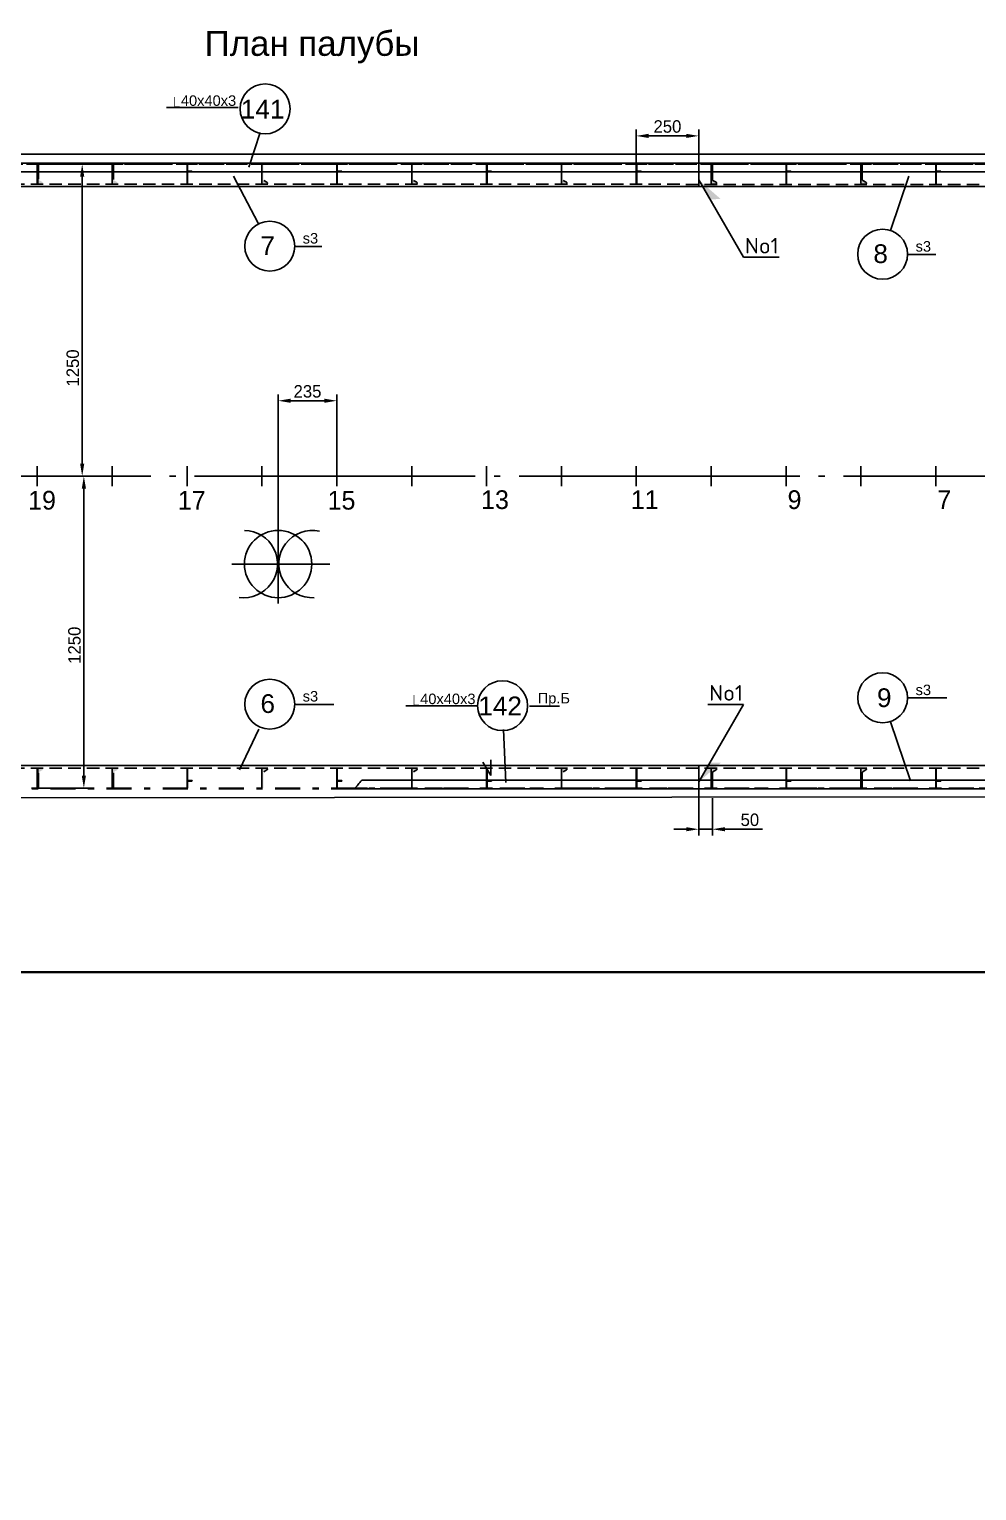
# Model space of a CAD drawing. Header units: millimetres. Extents: x -19561 to 47775, y 28910 to 69910.
# Drawn here: x 25939 to 29736, y 45805 to 51661 of the extents above; entities that cross this region are included whole.
import ezdxf
from ezdxf.enums import TextEntityAlignment as Align

# ---------------------------------------------------------------- set-up
doc = ezdxf.new("R2010")
doc.units = ezdxf.units.MM
doc.header["$MEASUREMENT"] = 0
for name, pattern in [('DASH1', [75, 50, -25]), ('DASH13', [50, 25, -25]), ('DASH2', [1300, 1125, -75, 25, -75]), ('DASH5', [225, 100, -50, 25, -50])]:
    doc.linetypes.add(name, pattern=pattern)
doc.styles.add('2_5', font='txt.shx', dxfattribs={"height": 2.5})
doc.styles.add('Arial', font='arial.ttf')
doc.styles.add('style5', font='arial.ttf', dxfattribs={"height": 3})
doc.dimstyles.new('EAG_DIM_J-8_F-1_N-61_A-16-00_S-0-0_T-0', dxfattribs={"dimtxt": 0.1, "dimasz": 75, "dimexe": 0.18, "dimexo": 0, "dimgap": 0.1, "dimtad": 1, "dimdec": 0, "dimdsep": 46, "dimtxsty": 'Standard', "dimblk1": 'NONE', "dimblk2": 'NONE', "dimsah": 1, "dimcen": 0.09, "dimse1": 1, "dimse2": 1, "dimclrt": 4, "dimadec": 0, "dimazin": 3, "dimtfac": 1, "dimtdec": 4, "dimtix": 1, "dimtofl": 0, "dimtmove": 0, "dimatfit": 1, "dimfxl": 1, "dimtolj": 1, "dimtzin": 0, "dimarcsym": 0})
doc.dimstyles.new('EAG_DIM_J-8_F-1_N-64_A-16-00_S-0-0_T-0', dxfattribs={"dimtxt": 0.1, "dimasz": 75, "dimexe": 0.18, "dimexo": 0, "dimgap": 0.1, "dimtad": 1, "dimdec": 0, "dimdsep": 46, "dimtxsty": 'Standard', "dimblk1": 'NONE', "dimblk2": 'NONE', "dimsah": 1, "dimcen": 0.09, "dimse1": 1, "dimse2": 1, "dimclrt": 4, "dimadec": 0, "dimazin": 3, "dimtfac": 1, "dimtdec": 4, "dimtix": 1, "dimtofl": 0, "dimtmove": 0, "dimatfit": 1, "dimfxl": 1, "dimtolj": 1, "dimtzin": 0, "dimarcsym": 0})
doc.dimstyles.new('seatech', dxfattribs={"dimscale": 20, "dimtxt": 2.5, "dimasz": 2.5, "dimexe": 1.25, "dimexo": 0, "dimtad": 1, "dimdec": 0, "dimtxsty": 'Standard', "dimcen": 2.5, "dimclrd": 7, "dimclre": 7, "dimclrt": 4, "dimadec": 0, "dimazin": 0, "dimtfac": 1, "dimtdec": 0, "dimtmove": 0, "dimatfit": 3, "dimfxl": 1.25, "dimarcsym": 0})

# ---------------------------------------------------------------- blocks, each defined once
blk = doc.blocks.new('*D2431')
at = {"color": 7, "linetype": 'Continuous', "lineweight": -2}
for p, q in [((25948.6, 51120.4), (26176.3, 51120.4)), ((26151.3, 51070.4), (26151.3, 49920.4)), ((25948.6, 49870.4), (26176.3, 49870.4))]:
    blk.add_line(p, q, dxfattribs=at)
at = {"color": 7}
for points in [[(26159.6, 51070.4), (26143, 51070.4), (26151.3, 51120.4)], [(26143, 49920.4), (26159.6, 49920.4), (26151.3, 49870.4)]]:
    blk.add_solid(points, dxfattribs=at)
at = {"layer": 'Defpoints', "color": 0}
for p in [(25948.6, 51120.4), (25948.6, 49870.4), (26151.3, 49870.4)]:
    blk.add_point(p, dxfattribs=at)
at = {"color": 4, "ltscale": 20, "insert": (26113.8, 50303.5), "char_height": 50, "attachment_point": 5, "rotation": 90}
blk.add_mtext('1250', dxfattribs=at)
blk = doc.blocks.new('*D2435')
at = {"color": 0, "linetype": 'Continuous', "lineweight": -2}
blk.add_line((26757.7, 51072.7), (26855.9, 50883.5), dxfattribs=at)
at = {"layer": 'Defpoints', "color": 0}
for p in [(26760.4, 51074.1), (26855.9, 50883.5), (26858.6, 50884.9)]:
    blk.add_point(p, dxfattribs=at)
blk = doc.blocks.new('_NONE')
blk = doc.blocks.new('*D2436')
at = {"color": 0, "linetype": 'Continuous', "lineweight": -2}
blk.add_line((29463.9, 51072.2), (29389.3, 50854.4), dxfattribs=at)
at = {"layer": 'Defpoints', "color": 0}
for p in [(29463.9, 51072.2), (29389.3, 50854.4), (29389.3, 50854.4)]:
    blk.add_point(p, dxfattribs=at)
blk = doc.blocks.new('*D2455')
at = {"color": 7, "linetype": 'Continuous', "lineweight": -2}
for p, q in [((25948.6, 49870.4), (26183, 49870.4)), ((26158, 48670.4), (26158, 49820.4)), ((25948.6, 48620.4), (26183, 48620.4))]:
    blk.add_line(p, q, dxfattribs=at)
at = {"color": 7}
for points in [[(26166.4, 49820.4), (26149.7, 49820.4), (26158, 49870.4)], [(26149.7, 48670.4), (26166.4, 48670.4), (26158, 48620.4)]]:
    blk.add_solid(points, dxfattribs=at)
at = {"layer": 'Defpoints', "color": 0}
for p in [(25948.6, 49870.4), (26158, 49870.4), (25948.6, 48620.4)]:
    blk.add_point(p, dxfattribs=at)
at = {"color": 4, "ltscale": 20, "insert": (26120.5, 49192.7), "char_height": 50, "attachment_point": 5, "rotation": 90}
blk.add_mtext('1250', dxfattribs=at)
blk = doc.blocks.new('*D2457')
at = {"color": 0, "linetype": 'Continuous', "lineweight": -2}
blk.add_line((26781.4, 48693.9), (26858.6, 48855.8), dxfattribs=at)
at = {"layer": 'Defpoints', "color": 0}
for p in [(26858.6, 48855.8), (26858.6, 48855.8), (26781.4, 48693.9)]:
    blk.add_point(p, dxfattribs=at)
blk = doc.blocks.new('*D2458')
at = {"color": 0, "linetype": 'Continuous', "lineweight": -2}
blk.add_line((29470.5, 48649.4), (29389.3, 48886.3), dxfattribs=at)
at = {"layer": 'Defpoints', "color": 0}
for p in [(29389.3, 48886.3), (29389.3, 48886.3), (29470.5, 48649.4)]:
    blk.add_point(p, dxfattribs=at)
blk = doc.blocks.new('*D2471')
at = {"color": 7, "lineweight": -2}
for p, q in [((28370.9, 51073.1), (28370.9, 51258.4)), ((28621.5, 51160.4), (28621.5, 51258.4)), ((28420.9, 51233.4), (28571.5, 51233.4))]:
    blk.add_line(p, q, dxfattribs=at)
at = {"color": 7}
for points in [[(28420.9, 51241.8), (28420.9, 51225.1), (28370.9, 51233.4)], [(28571.5, 51225.1), (28571.5, 51241.8), (28621.5, 51233.4)]]:
    blk.add_solid(points, dxfattribs=at)
at = {"layer": 'Defpoints', "color": 0}
for p in [(28621.5, 51233.4), (28621.5, 51160.4), (28370.9, 51073.1)]:
    blk.add_point(p, dxfattribs=at)
at = {"color": 4, "ltscale": 20, "insert": (28496.2, 51270.9), "char_height": 50, "attachment_point": 5}
blk.add_mtext('250', dxfattribs=at)
blk = doc.blocks.new('*D2478')
at = {"color": 7, "linetype": 'Continuous', "lineweight": -2}
for p, q in [((28621.5, 48580.4), (28621.5, 48430.5)), ((28676.5, 48580.4), (28676.5, 48430.5)), ((28571.5, 48455.5), (28521.5, 48455.5)), ((28621.5, 48455.5), (28676.5, 48455.5)), ((28726.5, 48455.5), (28876.5, 48455.5))]:
    blk.add_line(p, q, dxfattribs=at)
at = {"color": 7}
for points in [[(28571.5, 48447.2), (28571.5, 48463.8), (28621.5, 48455.5)], [(28726.5, 48463.8), (28726.5, 48447.2), (28676.5, 48455.5)]]:
    blk.add_solid(points, dxfattribs=at)
at = {"layer": 'Defpoints', "color": 0}
for p in [(28621.5, 48580.4), (28676.5, 48580.4), (28676.5, 48455.5)]:
    blk.add_point(p, dxfattribs=at)
at = {"color": 4, "ltscale": 20, "insert": (28826.5, 48493), "char_height": 50, "attachment_point": 5}
blk.add_mtext('50', dxfattribs=at)
blk = doc.blocks.new('*D2497')
at = {"color": 7, "linetype": 'Continuous', "lineweight": -2}
for p, q in [((26936.5, 49870.4), (26936.5, 50197.2)), ((27171.5, 49870.4), (27171.5, 50197.2)), ((27121.5, 50172.2), (26986.5, 50172.2))]:
    blk.add_line(p, q, dxfattribs=at)
at = {"color": 7}
for points in [[(26986.5, 50180.5), (26986.5, 50163.9), (26936.5, 50172.2)], [(27121.5, 50163.9), (27121.5, 50180.5), (27171.5, 50172.2)]]:
    blk.add_solid(points, dxfattribs=at)
at = {"layer": 'Defpoints', "color": 0}
for p in [(26936.5, 50172.2), (26936.5, 49870.4), (27171.5, 49870.4)]:
    blk.add_point(p, dxfattribs=at)
at = {"color": 4, "ltscale": 20, "insert": (27054, 50209.7), "char_height": 50, "attachment_point": 5}
blk.add_mtext('235', dxfattribs=at)

msp = doc.modelspace()

# ---------------------------------------------------------------- hatches: boundary and pattern name
at = {"linetype": 'Continuous'}
for points in [[(25970.86479, 51121.38154), (25975.86479, 51121.38154), (25975.86479, 51059.81525), (25976.106, 51058.44721), (25976.80058, 51057.24408), (25977.86479, 51056.35114), (25990.86479, 51048.84565), (25992.1414, 51047.67585), (25992.804, 51046.07612), (25992.72856, 51044.34626), (25991.929, 51042.81037), (25990.55522, 51041.75629), (25988.86479, 51041.38154), (25974.86479, 51041.38154), (25973.33403, 51041.68598), (25972.03642, 51042.55317), (25971.16924, 51043.85077), (25970.86479, 51045.38154)], [(26271.46683, 51120.35618), (26276.46683, 51120.35618), (26276.46683, 51058.7899), (26276.70804, 51057.42186), (26277.40262, 51056.21873), (26278.46683, 51055.32579), (26291.46683, 51047.82029), (26292.74345, 51046.65049), (26293.40604, 51045.05076), (26293.3306, 51043.3209), (26292.53104, 51041.78501), (26291.15726, 51040.73094), (26289.46683, 51040.35618), (26275.46683, 51040.35618), (26273.93607, 51040.66063), (26272.63846, 51041.52781), (26271.77128, 51042.82542), (26271.46683, 51044.35618)], [(26871.46683, 51120.35618), (26876.46683, 51120.35618), (26876.46683, 51058.7899), (26876.70804, 51057.42186), (26877.40287, 51056.21873), (26878.46683, 51055.32579), (26891.46683, 51047.82029), (26892.7432, 51046.65049), (26893.40629, 51045.05076), (26893.3306, 51043.3209), (26892.5308, 51041.78501), (26891.15726, 51040.73094), (26889.46683, 51040.35618), (26875.46683, 51040.35618), (26873.93607, 51040.66063), (26872.63822, 51041.52781), (26871.77152, 51042.82542), (26871.46683, 51044.35618)], [(27471.46683, 51120.35618), (27476.46683, 51120.35618), (27476.46683, 51058.7899), (27476.70804, 51057.42186), (27477.40287, 51056.21873), (27478.46683, 51055.32579), (27491.46683, 51047.82029), (27492.7432, 51046.65049), (27493.40629, 51045.05076), (27493.3306, 51043.3209), (27492.5308, 51041.78501), (27491.15726, 51040.73094), (27489.46683, 51040.35618), (27475.46683, 51040.35618), (27473.93607, 51040.66063), (27472.63822, 51041.52781), (27471.77152, 51042.82542), (27471.46683, 51044.35618)], [(28071.46683, 51120.35618), (28076.46683, 51120.35618), (28076.46683, 51058.7899), (28076.70804, 51057.42186), (28077.40287, 51056.21873), (28078.46683, 51055.32579), (28091.46683, 51047.82029), (28092.7432, 51046.65049), (28093.40629, 51045.05076), (28093.3306, 51043.3209), (28092.5308, 51041.78501), (28091.15726, 51040.73094), (28089.46683, 51040.35618), (28075.46683, 51040.35618), (28073.93607, 51040.66063), (28072.63822, 51041.52781), (28071.77152, 51042.82542), (28071.46683, 51044.35618)], [(28671.46683, 51120.35618), (28676.46683, 51120.35618), (28676.46683, 51058.7899), (28676.70804, 51057.42186), (28677.40287, 51056.21873), (28678.46683, 51055.32579), (28691.46683, 51047.82029), (28692.7432, 51046.65049), (28693.40629, 51045.05076), (28693.3306, 51043.3209), (28692.5308, 51041.78501), (28691.15726, 51040.73094), (28689.46683, 51040.35618), (28675.46683, 51040.35618), (28673.93607, 51040.66063), (28672.63822, 51041.52781), (28671.77152, 51042.82542), (28671.46683, 51044.35618)], [(29271.46683, 51120.35618), (29276.46683, 51120.35618), (29276.46683, 51058.7899), (29276.70804, 51057.42186), (29277.40287, 51056.21873), (29278.46683, 51055.32579), (29291.46683, 51047.82029), (29292.7432, 51046.65049), (29293.40629, 51045.05076), (29293.3306, 51043.3209), (29292.5308, 51041.78501), (29291.15726, 51040.73094), (29289.46683, 51040.35618), (29275.46683, 51040.35618), (29273.93607, 51040.66063), (29272.63822, 51041.52781), (29271.77152, 51042.82542), (29271.46683, 51044.35618)], [(25970.86479, 48619.33083), (25975.86479, 48619.33083), (25975.86479, 48680.89711), (25976.106, 48682.26515), (25976.80058, 48683.46828), (25977.86479, 48684.36122), (25990.86479, 48691.86672), (25992.1414, 48693.03652), (25992.804, 48694.63625), (25992.72856, 48696.36611), (25991.929, 48697.90199), (25990.55522, 48698.95607), (25988.86479, 48699.33083), (25974.86479, 48699.33083), (25973.33403, 48699.02638), (25972.03642, 48698.1592), (25971.16924, 48696.86159), (25970.86479, 48695.33083)], [(26271.46683, 48620.35618), (26276.46683, 48620.35618), (26276.46683, 48681.92247), (26276.70804, 48683.29051), (26277.40262, 48684.49363), (26278.46683, 48685.38658), (26291.46683, 48692.89207), (26292.74345, 48694.06187), (26293.40604, 48695.6616), (26293.3306, 48697.39146), (26292.53104, 48698.92735), (26291.15726, 48699.98143), (26289.46683, 48700.35618), (26275.46683, 48700.35618), (26273.93607, 48700.05174), (26272.63846, 48699.18455), (26271.77128, 48697.88694), (26271.46683, 48696.35618)], [(26871.46683, 48620.35618), (26876.46683, 48620.35618), (26876.46683, 48681.92247), (26876.70804, 48683.29051), (26877.40287, 48684.49363), (26878.46683, 48685.38658), (26891.46683, 48692.89207), (26892.7432, 48694.06187), (26893.40629, 48695.6616), (26893.3306, 48697.39146), (26892.5308, 48698.92735), (26891.15726, 48699.98143), (26889.46683, 48700.35618), (26875.46683, 48700.35618), (26873.93607, 48700.05174), (26872.63822, 48699.18455), (26871.77152, 48697.88694), (26871.46683, 48696.35618)], [(27471.46683, 48620.35618), (27476.46683, 48620.35618), (27476.46683, 48681.92247), (27476.70804, 48683.29051), (27477.40287, 48684.49363), (27478.46683, 48685.38658), (27491.46683, 48692.89207), (27492.7432, 48694.06187), (27493.40629, 48695.6616), (27493.3306, 48697.39146), (27492.5308, 48698.92735), (27491.15726, 48699.98143), (27489.46683, 48700.35618), (27475.46683, 48700.35618), (27473.93607, 48700.05174), (27472.63822, 48699.18455), (27471.77152, 48697.88694), (27471.46683, 48696.35618)], [(28071.46683, 48620.35618), (28076.46683, 48620.35618), (28076.46683, 48681.92247), (28076.70804, 48683.29051), (28077.40287, 48684.49363), (28078.46683, 48685.38658), (28091.46683, 48692.89207), (28092.7432, 48694.06187), (28093.40629, 48695.6616), (28093.3306, 48697.39146), (28092.5308, 48698.92735), (28091.15726, 48699.98143), (28089.46683, 48700.35618), (28075.46683, 48700.35618), (28073.93607, 48700.05174), (28072.63822, 48699.18455), (28071.77152, 48697.88694), (28071.46683, 48696.35618)], [(28671.46683, 48620.35618), (28676.46683, 48620.35618), (28676.46683, 48681.92247), (28676.70804, 48683.29051), (28677.40287, 48684.49363), (28678.46683, 48685.38658), (28691.46683, 48692.89207), (28692.7432, 48694.06187), (28693.40629, 48695.6616), (28693.3306, 48697.39146), (28692.5308, 48698.92735), (28691.15726, 48699.98143), (28689.46683, 48700.35618), (28675.46683, 48700.35618), (28673.93607, 48700.05174), (28672.63822, 48699.18455), (28671.77152, 48697.88694), (28671.46683, 48696.35618)], [(29271.46683, 48620.35618), (29276.46683, 48620.35618), (29276.46683, 48681.92247), (29276.70804, 48683.29051), (29277.40287, 48684.49363), (29278.46683, 48685.38658), (29291.46683, 48692.89207), (29292.7432, 48694.06187), (29293.40629, 48695.6616), (29293.3306, 48697.39146), (29292.5308, 48698.92735), (29291.15726, 48699.98143), (29289.46683, 48700.35618), (29275.46683, 48700.35618), (29273.93607, 48700.05174), (29272.63822, 48699.18455), (29271.77152, 48697.88694), (29271.46683, 48696.35618)]]:
    msp.add_hatch(color=0, dxfattribs=at).paths.add_polyline_path(points)

# ---------------------------------------------------------------- linework, layer by layer
for p, q in [((26489.32712, 51347.4638), (26776.76771, 51347.4638)), ((27002.08201, 50790.69431), (27111.15173, 50790.69431)), ((29457.6795, 50758.31932), (29571.26976, 50758.31932)), ((27002.08201, 48955.7139), (27159.84164, 48955.7139)), ((29457.79259, 48981.31455), (29615.55222, 48981.31455)), ((27448.18122, 48950.5036), (27735.62182, 48950.5036)), ((27943.50171, 48948.11132), (28063.7805, 48948.11132))]:
    msp.add_line(p, q)
at = {"color": 2}
for p, q in [((26864.29329, 51247.2621), (26819.06846, 51108.44624)), ((31014.59494, 51123.85232), (25231.46683, 51123.85232)), ((30994.97237, 51088.85232), (25231.46683, 51088.85232)), ((26936.46683, 49870.35618), (26936.46683, 49360.51363)), ((26936.46683, 49517.99347), (26751.08889, 49517.99347)), ((26751.08889, 49517.99347), (27143.94842, 49517.99347)), ((27839.8255, 48854.46395), (27848.59098, 48642.46368)), ((31014.59494, 48616.86004), (27241.86421, 48616.86004)), ((30994.97237, 48651.86004), (27271.20328, 48651.86004))]:
    msp.add_line(p, q, dxfattribs=at)
at = {"color": 0}
for p, q in [((24492.46683, 51160.35618), (31031.46683, 51160.35618)), ((25124.21526, 48580.7348), (32316.5575, 48587.49624))]:
    msp.add_line(p, q, dxfattribs=at)
at = {"color": 0, "linetype": 'DASH5'}
for p, q in [((24820.55952, 51123.35618), (31886.46683, 51123.35618)), ((25040.55952, 51123.35618), (32106.46683, 51123.35618)), ((24820.55567, 51120.35618), (31886.46683, 51120.35618)), ((25124.19299, 48620.35618), (31886.46683, 48620.35618)), ((25124.19468, 48617.35618), (31886.46683, 48617.35618))]:
    msp.add_line(p, q, dxfattribs=at)
at = {"color": 0, "linetype": 'Continuous'}
for p, q in [((28621.46683, 51030.35618), (28621.46683, 51160.35618)), ((30530.46683, 51030.35618), (25379.75162, 51030.35618)), ((28944.0616, 50746.86853), (28800.97508, 50746.86853)), ((25971.46683, 49830.35618), (25971.46683, 49910.35618)), ((26271.46683, 49830.35618), (26271.46683, 49910.35618)), ((26571.46683, 49830.35618), (26571.46683, 49910.35618)), ((26871.46683, 49830.35618), (26871.46683, 49910.35618)), ((27171.46683, 49830.35618), (27171.46683, 49910.35618)), ((27471.46683, 49830.35618), (27471.46683, 49910.35618)), ((27771.46683, 49830.35618), (27771.46683, 49910.35618)), ((28071.46683, 49830.35618), (28071.46683, 49910.35618)), ((28371.46683, 49830.35618), (28371.46683, 49910.35618)), ((28671.46683, 49830.35618), (28671.46683, 49910.35618)), ((28971.46683, 49830.35618), (28971.46683, 49910.35618)), ((29271.46683, 49830.35618), (29271.46683, 49910.35618)), ((29571.46683, 49830.35618), (29571.46683, 49910.35618)), ((28800.97508, 48955.02813), (28657.88855, 48955.02813)), ((27788.24743, 48670.35618), (27756.71467, 48724.82067)), ((27756.71467, 48724.82067), (27788.24743, 48670.35618)), ((27788.24743, 48670.35618), (27788.24743, 48732.93768)), ((30530.46683, 48710.35618), (25379.75162, 48710.35618)), ((28621.46683, 48710.35618), (28621.46683, 48580.35618))]:
    msp.add_line(p, q, dxfattribs=at)
at = {"color": 2, "linetype": 'DASH13', "ltscale": 2}
for p, q in [((25228.36515, 51120.35618), (31012.46044, 51120.35618)), ((30713.64167, 51120.35618), (25231.46683, 51120.35618)), ((27244.88089, 48620.35618), (31012.46044, 48620.35618))]:
    msp.add_line(p, q, dxfattribs=at)
at = {"color": 0, "linetype": 'DASH1'}
for p, q in [((25971.46683, 51090.35618), (25971.46683, 51040.35618)), ((25973.46683, 51090.35618), (25973.46683, 51040.35618)), ((26571.46683, 51090.35618), (26571.46683, 51040.35618)), ((26573.46683, 51090.35618), (26573.46683, 51040.35618)), ((27171.46683, 51090.35618), (27171.46683, 51040.35618)), ((27173.46683, 51090.35618), (27173.46683, 51040.35618)), ((27771.46683, 51090.35618), (27771.46683, 51040.35618)), ((27773.46683, 51090.35618), (27773.46683, 51040.35618)), ((28371.46683, 51090.35618), (28371.46683, 51040.35618)), ((28373.46683, 51090.35618), (28373.46683, 51040.35618)), ((28971.46683, 51057.51533), (28971.46683, 51107.51533)), ((28971.46683, 51090.35618), (28971.46683, 51040.35618)), ((28973.46683, 51057.51533), (28973.46683, 51107.51533)), ((28973.46683, 51090.35618), (28973.46683, 51040.35618)), ((29571.46683, 51090.35618), (29571.46683, 51040.35618)), ((29573.46683, 51090.35618), (29573.46683, 51040.35618)), ((31095.24454, 51038.56035), (25334.46683, 51040.35618)), ((31095.24274, 48700.35618), (25334.46683, 48700.35618)), ((25971.46683, 48650.35618), (25971.46683, 48700.35618)), ((25973.46683, 48650.35618), (25973.46683, 48700.35618)), ((26571.46683, 48650.35618), (26571.46683, 48700.35618)), ((26573.46683, 48650.35618), (26573.46683, 48700.35618)), ((27171.46683, 48650.35618), (27171.46683, 48700.35618)), ((27173.46683, 48650.35618), (27173.46683, 48700.35618)), ((27771.46683, 48650.35618), (27771.46683, 48700.35618)), ((27773.46683, 48650.35618), (27773.46683, 48700.35618)), ((28371.46683, 48650.35618), (28371.46683, 48700.35618)), ((28373.46683, 48650.35618), (28373.46683, 48700.35618)), ((28971.46683, 48650.35618), (28971.46683, 48700.35618)), ((28971.46683, 48683.19703), (28971.46683, 48633.19703)), ((28973.46683, 48650.35618), (28973.46683, 48700.35618)), ((28973.46683, 48683.19703), (28973.46683, 48633.19703)), ((29571.46683, 48650.35618), (29571.46683, 48700.35618)), ((29573.46683, 48650.35618), (29573.46683, 48700.35618))]:
    msp.add_line(p, q, dxfattribs=at)
at = {"color": 0, "linetype": 'Continuous', "ltscale": 5}
for p, q in [((28800.97508, 50746.86853), (28621.46683, 51056.92733)), ((28800.97508, 48955.02813), (28621.46683, 48644.96932))]:
    msp.add_line(p, q, dxfattribs=at)
at = {"color": 0, "linetype": 'DASH2'}
msp.add_line((21401.46683, 49870.35618), (32461.46683, 49870.35618), dxfattribs=at)
at = {"const_width": 3}
for points in [[(26521.9527, 51389.79552), (26521.9527, 51350.51115), (26541.6073, 51350.51115)], [(27480.8068, 48992.83532), (27480.8068, 48953.55095), (27500.46141, 48953.55095)]]:
    msp.add_lwpolyline(points, dxfattribs=at)
at = {"color": 0, "linetype": 'Continuous'}
for points in [[(26571.46683, 51120.35618), (26572.46683, 51120.35618), (26573.17386, 51120.06333), (26573.46683, 51119.35618), (26573.46683, 51094.35618), (26573.7349, 51093.35618), (26574.46683, 51092.62413), (26575.46683, 51092.35618), (26590.46683, 51092.35618), (26591.17386, 51092.06333), (26591.46683, 51091.35618), (26591.46683, 51090.35618), (26571.46683, 51090.35618), (26571.46683, 51120.35618)], [(27171.46683, 51120.35618), (27172.46683, 51120.35618), (27173.17386, 51120.06333), (27173.46683, 51119.35618), (27173.46683, 51094.35618), (27173.7349, 51093.35618), (27174.46683, 51092.62413), (27175.46683, 51092.35618), (27190.46683, 51092.35618), (27191.17386, 51092.06333), (27191.46683, 51091.35618), (27191.46683, 51090.35618), (27171.46683, 51090.35618), (27171.46683, 51120.35618)], [(27771.46683, 51120.35618), (27772.46683, 51120.35618), (27773.17386, 51120.06333), (27773.46683, 51119.35618), (27773.46683, 51094.35618), (27773.7349, 51093.35618), (27774.46683, 51092.62413), (27775.46683, 51092.35618), (27790.46683, 51092.35618), (27791.17386, 51092.06333), (27791.46683, 51091.35618), (27791.46683, 51090.35618), (27771.46683, 51090.35618), (27771.46683, 51120.35618)], [(28371.46683, 51120.35618), (28372.46683, 51120.35618), (28373.17386, 51120.06333), (28373.46683, 51119.35618), (28373.46683, 51094.35618), (28373.7349, 51093.35618), (28374.46683, 51092.62413), (28375.46683, 51092.35618), (28390.46683, 51092.35618), (28391.17386, 51092.06333), (28391.46683, 51091.35618), (28391.46683, 51090.35618), (28371.46683, 51090.35618), (28371.46683, 51120.35618)], [(28971.46683, 51120.35618), (28972.46683, 51120.35618), (28973.17386, 51120.06333), (28973.46683, 51119.35618), (28973.46683, 51094.35618), (28973.7349, 51093.35618), (28974.46683, 51092.62413), (28975.46683, 51092.35618), (28990.46683, 51092.35618), (28991.17386, 51092.06333), (28991.46683, 51091.35618), (28991.46683, 51090.35618), (28971.46683, 51090.35618), (28971.46683, 51120.35618)], [(29571.46683, 51120.35618), (29572.46683, 51120.35618), (29573.17386, 51120.06333), (29573.46683, 51119.35618), (29573.46683, 51094.35618), (29573.7349, 51093.35618), (29574.46683, 51092.62413), (29575.46683, 51092.35618), (29590.46683, 51092.35618), (29591.17386, 51092.06333), (29591.46683, 51091.35618), (29591.46683, 51090.35618), (29571.46683, 51090.35618), (29571.46683, 51120.35618)], [(26571.46683, 48620.35618), (26572.46683, 48620.35618), (26573.17386, 48620.64903), (26573.46683, 48621.35618), (26573.46683, 48646.35618), (26573.7349, 48647.35618), (26574.46683, 48648.08824), (26575.46683, 48648.35618), (26590.46683, 48648.35618), (26591.17386, 48648.64903), (26591.46683, 48649.35618), (26591.46683, 48650.35618), (26571.46683, 48650.35618), (26571.46683, 48620.35618)], [(27171.46683, 48620.35618), (27172.46683, 48620.35618), (27173.17386, 48620.64903), (27173.46683, 48621.35618), (27173.46683, 48646.35618), (27173.7349, 48647.35618), (27174.46683, 48648.08824), (27175.46683, 48648.35618), (27190.46683, 48648.35618), (27191.17386, 48648.64903), (27191.46683, 48649.35618), (27191.46683, 48650.35618), (27171.46683, 48650.35618), (27171.46683, 48620.35618)], [(27771.46683, 48620.35618), (27772.46683, 48620.35618), (27773.17386, 48620.64903), (27773.46683, 48621.35618), (27773.46683, 48646.35618), (27773.7349, 48647.35618), (27774.46683, 48648.08824), (27775.46683, 48648.35618), (27790.46683, 48648.35618), (27791.17386, 48648.64903), (27791.46683, 48649.35618), (27791.46683, 48650.35618), (27771.46683, 48650.35618), (27771.46683, 48620.35618)], [(28371.46683, 48620.35618), (28372.46683, 48620.35618), (28373.17386, 48620.64903), (28373.46683, 48621.35618), (28373.46683, 48646.35618), (28373.7349, 48647.35618), (28374.46683, 48648.08824), (28375.46683, 48648.35618), (28390.46683, 48648.35618), (28391.17386, 48648.64903), (28391.46683, 48649.35618), (28391.46683, 48650.35618), (28371.46683, 48650.35618), (28371.46683, 48620.35618)], [(28971.46683, 48620.35618), (28972.46683, 48620.35618), (28973.17386, 48620.64903), (28973.46683, 48621.35618), (28973.46683, 48646.35618), (28973.7349, 48647.35618), (28974.46683, 48648.08824), (28975.46683, 48648.35618), (28990.46683, 48648.35618), (28991.17386, 48648.64903), (28991.46683, 48649.35618), (28991.46683, 48650.35618), (28971.46683, 48650.35618), (28971.46683, 48620.35618)], [(29571.46683, 48620.35618), (29572.46683, 48620.35618), (29573.17386, 48620.64903), (29573.46683, 48621.35618), (29573.46683, 48646.35618), (29573.7349, 48647.35618), (29574.46683, 48648.08824), (29575.46683, 48648.35618), (29590.46683, 48648.35618), (29591.17386, 48648.64903), (29591.46683, 48649.35618), (29591.46683, 48650.35618), (29571.46683, 48650.35618), (29571.46683, 48620.35618)]]:
    msp.add_lwpolyline(points, dxfattribs=at)
at = {"color": 2, "ltscale": 20, "const_width": 10}
msp.add_lwpolyline([(20993.01308, 47882.68114), (33581.63137, 47882.68114), (33581.63137, 28914.85541), (20993.01308, 28914.85541)], close=True, dxfattribs=at)
at = {"color": 1}
for centre in [(26884.12157, 51341.56736), (26902.83317, 50791.65894), (29358.43066, 50759.28394), (29358.54375, 48982.27918), (26902.83317, 48956.67852), (27835.62182, 48950.5036)]:
    msp.add_circle(centre, 100, dxfattribs=at)
at = {"color": 2}
msp.add_circle((26936.46683, 49517.99347), 134.93276, dxfattribs=at)
for centre, start, end in [((26798.87453, 49517.99347), 262.330909179, 88.937919427), ((27074.10271, 49517.99347), 77.941687364, 272.998816697)]:
    msp.add_arc(centre, 134.93276, start, end, dxfattribs=at)
msp.add_open_spline([(27271.20328, 48651.86004), (27261.52778, 48639.94105), (27251.74665, 48628.27572), (27241.86421, 48616.86004)], degree=3, dxfattribs=at)
at = {"color": 0, "linetype": 'ByBlock'}
for points in [[(28709.71078, 50980.39357), (28666.85628, 50979.3339), (28621.46683, 51056.92733)], [(28709.71078, 48721.50308), (28666.85628, 48722.56275), (28621.46683, 48644.96932)]]:
    msp.add_solid(points, dxfattribs=at)
at = {"color": 0, "linetype": 'Continuous'}
for points, invisible_edges in [([(25970.86479, 51045.38154), (25975.86479, 51059.81525), (25970.86479, 51121.38154), (25970.86479, 51045.38154)], 11), ([(25975.86479, 51059.81525), (25975.86479, 51121.38154), (25970.86479, 51121.38154), (25975.86479, 51059.81525)], 12), ([(26271.46683, 51044.35618), (26276.46683, 51058.7899), (26271.46683, 51120.35618), (26271.46683, 51044.35618)], 11), ([(26276.46683, 51058.7899), (26276.46683, 51120.35618), (26271.46683, 51120.35618), (26276.46683, 51058.7899)], 12), ([(26871.46683, 51044.35618), (26876.46683, 51058.7899), (26871.46683, 51120.35618), (26871.46683, 51044.35618)], 11), ([(27471.46683, 51044.35618), (27476.46683, 51058.7899), (27471.46683, 51120.35618), (27471.46683, 51044.35618)], 11), ([(28071.46683, 51044.35618), (28076.46683, 51058.7899), (28071.46683, 51120.35618), (28071.46683, 51044.35618)], 11), ([(28671.46683, 51044.35618), (28676.46683, 51058.7899), (28671.46683, 51120.35618), (28671.46683, 51044.35618)], 11), ([(28676.46683, 51058.7899), (28676.46683, 51120.35618), (28671.46683, 51120.35618), (28676.46683, 51058.7899)], 12), ([(29271.46683, 51120.35618), (29276.46683, 51058.7899), (29276.46683, 51120.35618), (29271.46683, 51120.35618)], 9), ([(29271.46683, 51044.35618), (29276.46683, 51058.7899), (29271.46683, 51120.35618), (29271.46683, 51044.35618)], 11), ([(26871.46683, 51044.35618), (26891.46683, 51047.82029), (26878.46683, 51055.32579), (26871.46683, 51044.35618)], 13), ([(26871.46683, 51044.35618), (26892.7432, 51046.65049), (26891.46683, 51047.82029), (26871.46683, 51044.35618)], 13), ([(26871.46683, 51044.35618), (26893.40629, 51045.05076), (26892.7432, 51046.65049), (26871.46683, 51044.35618)], 13), ([(26871.46683, 51044.35618), (26893.3306, 51043.3209), (26893.40629, 51045.05076), (26871.46683, 51044.35618)], 13), ([(26871.77152, 51042.82542), (26893.3306, 51043.3209), (26871.46683, 51044.35618), (26871.77152, 51042.82542)], 11), ([(26871.77152, 51042.82542), (26892.5308, 51041.78501), (26893.3306, 51043.3209), (26871.77152, 51042.82542)], 13), ([(26872.63822, 51041.52781), (26892.5308, 51041.78501), (26871.77152, 51042.82542), (26872.63822, 51041.52781)], 11), ([(26872.63822, 51041.52781), (26891.15726, 51040.73094), (26892.5308, 51041.78501), (26872.63822, 51041.52781)], 13), ([(26873.93607, 51040.66063), (26891.15726, 51040.73094), (26872.63822, 51041.52781), (26873.93607, 51040.66063)], 11), ([(26873.93607, 51040.66063), (26889.46683, 51040.35618), (26891.15726, 51040.73094), (26873.93607, 51040.66063)], 13), ([(26873.93607, 51040.66063), (26875.46683, 51040.35618), (26889.46683, 51040.35618), (26873.93607, 51040.66063)], 12), ([(27471.46683, 51044.35618), (27491.46683, 51047.82029), (27478.46683, 51055.32579), (27471.46683, 51044.35618)], 13), ([(27471.46683, 51044.35618), (27492.7432, 51046.65049), (27491.46683, 51047.82029), (27471.46683, 51044.35618)], 13), ([(27471.46683, 51044.35618), (27493.40629, 51045.05076), (27492.7432, 51046.65049), (27471.46683, 51044.35618)], 13), ([(27471.46683, 51044.35618), (27493.3306, 51043.3209), (27493.40629, 51045.05076), (27471.46683, 51044.35618)], 13), ([(27471.77152, 51042.82542), (27493.3306, 51043.3209), (27471.46683, 51044.35618), (27471.77152, 51042.82542)], 11), ([(27471.77152, 51042.82542), (27492.5308, 51041.78501), (27493.3306, 51043.3209), (27471.77152, 51042.82542)], 13), ([(27472.63822, 51041.52781), (27492.5308, 51041.78501), (27471.77152, 51042.82542), (27472.63822, 51041.52781)], 11), ([(27472.63822, 51041.52781), (27491.15726, 51040.73094), (27492.5308, 51041.78501), (27472.63822, 51041.52781)], 13), ([(27473.93607, 51040.66063), (27491.15726, 51040.73094), (27472.63822, 51041.52781), (27473.93607, 51040.66063)], 11), ([(27473.93607, 51040.66063), (27489.46683, 51040.35618), (27491.15726, 51040.73094), (27473.93607, 51040.66063)], 13), ([(27473.93607, 51040.66063), (27475.46683, 51040.35618), (27489.46683, 51040.35618), (27473.93607, 51040.66063)], 12), ([(28071.46683, 51044.35618), (28091.46683, 51047.82029), (28078.46683, 51055.32579), (28071.46683, 51044.35618)], 13), ([(28071.46683, 51044.35618), (28092.7432, 51046.65049), (28091.46683, 51047.82029), (28071.46683, 51044.35618)], 13), ([(28071.46683, 51044.35618), (28093.40629, 51045.05076), (28092.7432, 51046.65049), (28071.46683, 51044.35618)], 13), ([(28093.40629, 51045.05076), (28071.46683, 51044.35618), (28093.3306, 51043.3209), (28093.40629, 51045.05076)], 11), ([(28093.3306, 51043.3209), (28071.46683, 51044.35618), (28071.77152, 51042.82542), (28093.3306, 51043.3209)], 13), ([(28093.3306, 51043.3209), (28071.77152, 51042.82542), (28092.5308, 51041.78501), (28093.3306, 51043.3209)], 11), ([(28092.5308, 51041.78501), (28071.77152, 51042.82542), (28072.63822, 51041.52781), (28092.5308, 51041.78501)], 13), ([(28092.5308, 51041.78501), (28072.63822, 51041.52781), (28091.15726, 51040.73094), (28092.5308, 51041.78501)], 11), ([(28091.15726, 51040.73094), (28072.63822, 51041.52781), (28073.93607, 51040.66063), (28091.15726, 51040.73094)], 13), ([(28091.15726, 51040.73094), (28073.93607, 51040.66063), (28089.46683, 51040.35618), (28091.15726, 51040.73094)], 11), ([(28089.46683, 51040.35618), (28073.93607, 51040.66063), (28075.46683, 51040.35618), (28089.46683, 51040.35618)], 9), ([(28671.46683, 51044.35618), (28676.70804, 51057.42186), (28676.46683, 51058.7899), (28671.46683, 51044.35618)], 13), ([(28671.46683, 51044.35618), (28677.40287, 51056.21873), (28676.70804, 51057.42186), (28671.46683, 51044.35618)], 13), ([(28671.46683, 51044.35618), (28678.46683, 51055.32579), (28677.40287, 51056.21873), (28671.46683, 51044.35618)], 13), ([(28671.46683, 51044.35618), (28691.46683, 51047.82029), (28678.46683, 51055.32579), (28671.46683, 51044.35618)], 13), ([(28671.46683, 51044.35618), (28692.7432, 51046.65049), (28691.46683, 51047.82029), (28671.46683, 51044.35618)], 13), ([(28671.46683, 51044.35618), (28693.40629, 51045.05076), (28692.7432, 51046.65049), (28671.46683, 51044.35618)], 13), ([(28693.40629, 51045.05076), (28671.46683, 51044.35618), (28693.3306, 51043.3209), (28693.40629, 51045.05076)], 11), ([(28693.3306, 51043.3209), (28671.46683, 51044.35618), (28671.77152, 51042.82542), (28693.3306, 51043.3209)], 13), ([(28693.3306, 51043.3209), (28671.77152, 51042.82542), (28692.5308, 51041.78501), (28693.3306, 51043.3209)], 11), ([(28692.5308, 51041.78501), (28671.77152, 51042.82542), (28672.63822, 51041.52781), (28692.5308, 51041.78501)], 13), ([(28692.5308, 51041.78501), (28672.63822, 51041.52781), (28691.15726, 51040.73094), (28692.5308, 51041.78501)], 11), ([(28691.15726, 51040.73094), (28672.63822, 51041.52781), (28673.93607, 51040.66063), (28691.15726, 51040.73094)], 13), ([(28691.15726, 51040.73094), (28673.93607, 51040.66063), (28689.46683, 51040.35618), (28691.15726, 51040.73094)], 11), ([(28689.46683, 51040.35618), (28673.93607, 51040.66063), (28675.46683, 51040.35618), (28689.46683, 51040.35618)], 9), ([(29271.46683, 51044.35618), (29276.70804, 51057.42186), (29276.46683, 51058.7899), (29271.46683, 51044.35618)], 13), ([(29271.46683, 51044.35618), (29277.40287, 51056.21873), (29276.70804, 51057.42186), (29271.46683, 51044.35618)], 13), ([(29271.46683, 51044.35618), (29278.46683, 51055.32579), (29277.40287, 51056.21873), (29271.46683, 51044.35618)], 13), ([(29271.46683, 51044.35618), (29291.46683, 51047.82029), (29278.46683, 51055.32579), (29271.46683, 51044.35618)], 13), ([(29271.46683, 51044.35618), (29292.7432, 51046.65049), (29291.46683, 51047.82029), (29271.46683, 51044.35618)], 13), ([(29271.46683, 51044.35618), (29293.40629, 51045.05076), (29292.7432, 51046.65049), (29271.46683, 51044.35618)], 13), ([(29271.46683, 51044.35618), (29293.3306, 51043.3209), (29293.40629, 51045.05076), (29271.46683, 51044.35618)], 13), ([(29271.77152, 51042.82542), (29293.3306, 51043.3209), (29271.46683, 51044.35618), (29271.77152, 51042.82542)], 11), ([(29271.77152, 51042.82542), (29292.5308, 51041.78501), (29293.3306, 51043.3209), (29271.77152, 51042.82542)], 13), ([(29272.63822, 51041.52781), (29292.5308, 51041.78501), (29271.77152, 51042.82542), (29272.63822, 51041.52781)], 11), ([(29272.63822, 51041.52781), (29291.15726, 51040.73094), (29292.5308, 51041.78501), (29272.63822, 51041.52781)], 13), ([(29273.93607, 51040.66063), (29291.15726, 51040.73094), (29272.63822, 51041.52781), (29273.93607, 51040.66063)], 11), ([(29273.93607, 51040.66063), (29289.46683, 51040.35618), (29291.15726, 51040.73094), (29273.93607, 51040.66063)], 13), ([(29273.93607, 51040.66063), (29275.46683, 51040.35618), (29289.46683, 51040.35618), (29273.93607, 51040.66063)], 12), ([(25970.86479, 48695.33083), (25975.86479, 48680.89711), (25970.86479, 48619.33083), (25970.86479, 48695.33083)], 11), ([(25975.86479, 48680.89711), (25975.86479, 48619.33083), (25970.86479, 48619.33083), (25975.86479, 48680.89711)], 12), ([(26271.46683, 48696.35618), (26276.46683, 48681.92247), (26271.46683, 48620.35618), (26271.46683, 48696.35618)], 11), ([(26276.46683, 48681.92247), (26276.46683, 48620.35618), (26271.46683, 48620.35618), (26276.46683, 48681.92247)], 12), ([(26871.77152, 48697.88694), (26893.3306, 48697.39146), (26871.46683, 48696.35618), (26871.77152, 48697.88694)], 11), ([(26871.46683, 48696.35618), (26893.3306, 48697.39146), (26893.40629, 48695.6616), (26871.46683, 48696.35618)], 13), ([(26871.46683, 48696.35618), (26893.40629, 48695.6616), (26892.7432, 48694.06187), (26871.46683, 48696.35618)], 13), ([(26871.46683, 48696.35618), (26892.7432, 48694.06187), (26891.46683, 48692.89207), (26871.46683, 48696.35618)], 13), ([(26871.46683, 48696.35618), (26891.46683, 48692.89207), (26878.46683, 48685.38658), (26871.46683, 48696.35618)], 13), ([(26871.46683, 48696.35618), (26876.46683, 48681.92247), (26871.46683, 48620.35618), (26871.46683, 48696.35618)], 11), ([(26872.63822, 48699.18455), (26892.5308, 48698.92735), (26871.77152, 48697.88694), (26872.63822, 48699.18455)], 11), ([(26871.77152, 48697.88694), (26892.5308, 48698.92735), (26893.3306, 48697.39146), (26871.77152, 48697.88694)], 13), ([(26873.93607, 48700.05174), (26891.15726, 48699.98143), (26872.63822, 48699.18455), (26873.93607, 48700.05174)], 11), ([(26872.63822, 48699.18455), (26891.15726, 48699.98143), (26892.5308, 48698.92735), (26872.63822, 48699.18455)], 13), ([(26873.93607, 48700.05174), (26889.46683, 48700.35618), (26891.15726, 48699.98143), (26873.93607, 48700.05174)], 13), ([(26873.93607, 48700.05174), (26875.46683, 48700.35618), (26889.46683, 48700.35618), (26873.93607, 48700.05174)], 12), ([(27471.77152, 48697.88694), (27493.3306, 48697.39146), (27471.46683, 48696.35618), (27471.77152, 48697.88694)], 11), ([(27471.46683, 48696.35618), (27493.3306, 48697.39146), (27493.40629, 48695.6616), (27471.46683, 48696.35618)], 13), ([(27471.46683, 48696.35618), (27493.40629, 48695.6616), (27492.7432, 48694.06187), (27471.46683, 48696.35618)], 13), ([(27471.46683, 48696.35618), (27492.7432, 48694.06187), (27491.46683, 48692.89207), (27471.46683, 48696.35618)], 13), ([(27471.46683, 48696.35618), (27491.46683, 48692.89207), (27478.46683, 48685.38658), (27471.46683, 48696.35618)], 13), ([(27471.46683, 48696.35618), (27476.46683, 48681.92247), (27471.46683, 48620.35618), (27471.46683, 48696.35618)], 11), ([(27472.63822, 48699.18455), (27492.5308, 48698.92735), (27471.77152, 48697.88694), (27472.63822, 48699.18455)], 11), ([(27471.77152, 48697.88694), (27492.5308, 48698.92735), (27493.3306, 48697.39146), (27471.77152, 48697.88694)], 13), ([(27473.93607, 48700.05174), (27491.15726, 48699.98143), (27472.63822, 48699.18455), (27473.93607, 48700.05174)], 11), ([(27472.63822, 48699.18455), (27491.15726, 48699.98143), (27492.5308, 48698.92735), (27472.63822, 48699.18455)], 13), ([(27473.93607, 48700.05174), (27489.46683, 48700.35618), (27491.15726, 48699.98143), (27473.93607, 48700.05174)], 13), ([(27473.93607, 48700.05174), (27475.46683, 48700.35618), (27489.46683, 48700.35618), (27473.93607, 48700.05174)], 12), ([(28093.3306, 48697.39146), (28071.46683, 48696.35618), (28071.77152, 48697.88694), (28093.3306, 48697.39146)], 13), ([(28093.40629, 48695.6616), (28071.46683, 48696.35618), (28093.3306, 48697.39146), (28093.40629, 48695.6616)], 11), ([(28071.46683, 48696.35618), (28093.40629, 48695.6616), (28092.7432, 48694.06187), (28071.46683, 48696.35618)], 13), ([(28071.46683, 48696.35618), (28092.7432, 48694.06187), (28091.46683, 48692.89207), (28071.46683, 48696.35618)], 13), ([(28071.46683, 48696.35618), (28091.46683, 48692.89207), (28078.46683, 48685.38658), (28071.46683, 48696.35618)], 13), ([(28071.46683, 48696.35618), (28076.46683, 48681.92247), (28071.46683, 48620.35618), (28071.46683, 48696.35618)], 11), ([(28092.5308, 48698.92735), (28071.77152, 48697.88694), (28072.63822, 48699.18455), (28092.5308, 48698.92735)], 13), ([(28093.3306, 48697.39146), (28071.77152, 48697.88694), (28092.5308, 48698.92735), (28093.3306, 48697.39146)], 11), ([(28091.15726, 48699.98143), (28072.63822, 48699.18455), (28073.93607, 48700.05174), (28091.15726, 48699.98143)], 13), ([(28092.5308, 48698.92735), (28072.63822, 48699.18455), (28091.15726, 48699.98143), (28092.5308, 48698.92735)], 11), ([(28089.46683, 48700.35618), (28073.93607, 48700.05174), (28075.46683, 48700.35618), (28089.46683, 48700.35618)], 9), ([(28091.15726, 48699.98143), (28073.93607, 48700.05174), (28089.46683, 48700.35618), (28091.15726, 48699.98143)], 11), ([(28693.3306, 48697.39146), (28671.46683, 48696.35618), (28671.77152, 48697.88694), (28693.3306, 48697.39146)], 13), ([(28693.40629, 48695.6616), (28671.46683, 48696.35618), (28693.3306, 48697.39146), (28693.40629, 48695.6616)], 11), ([(28671.46683, 48696.35618), (28693.40629, 48695.6616), (28692.7432, 48694.06187), (28671.46683, 48696.35618)], 13), ([(28671.46683, 48696.35618), (28692.7432, 48694.06187), (28691.46683, 48692.89207), (28671.46683, 48696.35618)], 13), ([(28671.46683, 48696.35618), (28691.46683, 48692.89207), (28678.46683, 48685.38658), (28671.46683, 48696.35618)], 13), ([(28671.46683, 48696.35618), (28678.46683, 48685.38658), (28677.40287, 48684.49363), (28671.46683, 48696.35618)], 13), ([(28671.46683, 48696.35618), (28677.40287, 48684.49363), (28676.70804, 48683.29051), (28671.46683, 48696.35618)], 13), ([(28671.46683, 48696.35618), (28676.70804, 48683.29051), (28676.46683, 48681.92247), (28671.46683, 48696.35618)], 13), ([(28671.46683, 48696.35618), (28676.46683, 48681.92247), (28671.46683, 48620.35618), (28671.46683, 48696.35618)], 11), ([(28676.46683, 48681.92247), (28676.46683, 48620.35618), (28671.46683, 48620.35618), (28676.46683, 48681.92247)], 12), ([(28692.5308, 48698.92735), (28671.77152, 48697.88694), (28672.63822, 48699.18455), (28692.5308, 48698.92735)], 13), ([(28693.3306, 48697.39146), (28671.77152, 48697.88694), (28692.5308, 48698.92735), (28693.3306, 48697.39146)], 11), ([(28691.15726, 48699.98143), (28672.63822, 48699.18455), (28673.93607, 48700.05174), (28691.15726, 48699.98143)], 13), ([(28692.5308, 48698.92735), (28672.63822, 48699.18455), (28691.15726, 48699.98143), (28692.5308, 48698.92735)], 11), ([(28689.46683, 48700.35618), (28673.93607, 48700.05174), (28675.46683, 48700.35618), (28689.46683, 48700.35618)], 9), ([(28691.15726, 48699.98143), (28673.93607, 48700.05174), (28689.46683, 48700.35618), (28691.15726, 48699.98143)], 11), ([(29271.77152, 48697.88694), (29293.3306, 48697.39146), (29271.46683, 48696.35618), (29271.77152, 48697.88694)], 11), ([(29271.46683, 48696.35618), (29293.3306, 48697.39146), (29293.40629, 48695.6616), (29271.46683, 48696.35618)], 13), ([(29271.46683, 48696.35618), (29293.40629, 48695.6616), (29292.7432, 48694.06187), (29271.46683, 48696.35618)], 13), ([(29271.46683, 48696.35618), (29292.7432, 48694.06187), (29291.46683, 48692.89207), (29271.46683, 48696.35618)], 13), ([(29271.46683, 48696.35618), (29291.46683, 48692.89207), (29278.46683, 48685.38658), (29271.46683, 48696.35618)], 13), ([(29271.46683, 48696.35618), (29278.46683, 48685.38658), (29277.40287, 48684.49363), (29271.46683, 48696.35618)], 13), ([(29271.46683, 48696.35618), (29277.40287, 48684.49363), (29276.70804, 48683.29051), (29271.46683, 48696.35618)], 13), ([(29271.46683, 48696.35618), (29276.70804, 48683.29051), (29276.46683, 48681.92247), (29271.46683, 48696.35618)], 13), ([(29271.46683, 48696.35618), (29276.46683, 48681.92247), (29271.46683, 48620.35618), (29271.46683, 48696.35618)], 11), ([(29271.46683, 48620.35618), (29276.46683, 48681.92247), (29276.46683, 48620.35618), (29271.46683, 48620.35618)], 9), ([(29272.63822, 48699.18455), (29292.5308, 48698.92735), (29271.77152, 48697.88694), (29272.63822, 48699.18455)], 11), ([(29271.77152, 48697.88694), (29292.5308, 48698.92735), (29293.3306, 48697.39146), (29271.77152, 48697.88694)], 13), ([(29273.93607, 48700.05174), (29291.15726, 48699.98143), (29272.63822, 48699.18455), (29273.93607, 48700.05174)], 11), ([(29272.63822, 48699.18455), (29291.15726, 48699.98143), (29292.5308, 48698.92735), (29272.63822, 48699.18455)], 13), ([(29273.93607, 48700.05174), (29289.46683, 48700.35618), (29291.15726, 48699.98143), (29273.93607, 48700.05174)], 13), ([(29273.93607, 48700.05174), (29275.46683, 48700.35618), (29289.46683, 48700.35618), (29273.93607, 48700.05174)], 12)]:
    msp.add_3dface(points, dxfattribs=dict(at, invisible_edges=invisible_edges))

# ---------------------------------------------------------------- texts
at = {"color": 0}
for s, height, style, p in [('План палубы', 100, 'Arial', (26641.88349, 51524.19057)), ('No1', 62.5, '2_5', (28806.55011, 50743.5504)), ('No1', 62.5, '2_5', (28663.46359, 48951.71))]:
    msp.add_text(s, height=height, dxfattribs=dict(at, style=style)).set_placement(p, align=Align.BOTTOM_LEFT)
at = {"color": 0, "style": 'style5'}
for s, p in [('40x40x3', (26546.55945, 51353.7465)), ('s3', (27034.82515, 50802.18113)), ('s3', (29490.42264, 50769.80613)), ('s3', (29490.53573, 48992.80137)), ('s3', (27034.82515, 48967.20071)), ('40x40x3', (27505.41356, 48956.7863)), ('Пр.Б', (27976.24485, 48959.59813))]:
    msp.add_text(s, height=42, dxfattribs=at).set_placement(p)
at = {"color": 2, "style": 'style5'}
for s, p in [('141', (26786.93577, 51303.09286)), ('7', (26865.62003, 50756.3721)), ('8', (29321.21751, 50723.99711)), ('9', (29335.76728, 48944.93138)), ('6', (26865.62003, 48921.39168)), ('142', (27738.43602, 48912.0291))]:
    msp.add_text(s, height=75, dxfattribs=at).set_placement(p)
at = {"color": 0, "linetype": 'Continuous'}
for s, p in [('19', (25990.34708, 49811.17282)), ('17', (26590.34708, 49811.17282)), ('15', (27190.34708, 49811.17282)), ('13', (27805.31444, 49813.40809)), ('11', (28405.31444, 49813.40809)), ('9', (29005.31444, 49813.40809)), ('7', (29605.31444, 49813.40809))]:
    msp.add_text(s, height=75, dxfattribs=at).set_placement(p, align=Align.TOP_CENTER)

# ---------------------------------------------------------------- dimensions: what is measured, and where the dimension line sits
at = {"color": 0}
dim = msp.add_linear_dim(base=(28621.46683, 51233.43594), p1=(28370.90518, 51073.11497), p2=(28621.46683, 51160.35618), text='250', dimstyle='seatech', dxfattribs=at)
dim.commit()
dim.dimension.update_dxf_attribs({"geometry": '*D2471', "text_midpoint": (28496.18601, 51270.93594)})
at = {"color": 0, "linetype": 'Continuous'}
for base, p1, p2, angle, text, dimstyle, picture, middle in [((26151.30909, 49870.35618), (25948.57761, 51120.35618), (25948.57761, 49870.35618), 270, '1250', 'seatech', '*D2431', (26151.30909, 50303.54658)), ((26855.85485, 50883.48669), (26760.43124, 51074.13456), (26858.5585, 50884.88858), 297.407507261, ' ', 'EAG_DIM_J-8_F-1_N-61_A-16-00_S-0-0_T-0', '*D2435', (26798.98957, 50993.15577)), ((29389.26813, 50854.41093), (29463.8976, 51072.18656), (29389.26813, 50854.41093), 251.083938776, ' ', 'EAG_DIM_J-8_F-1_N-64_A-16-00_S-0-0_T-0', '*D2436', (29423.29825, 50953.71394)), ((26158.03466, 49870.35618), (25948.57761, 48620.35618), (25948.57761, 49870.35618), 90, '1250', 'seatech', '*D2455', (26158.03466, 49192.70807)), ((26858.5585, 48855.82379), (26781.44183, 48693.86619), (26858.5585, 48855.82379), 64.5383845, ' ', 'EAG_DIM_J-8_F-1_N-61_A-16-00_S-0-0_T-0', '*D2457', (26820.00017, 48774.84499)), ((29389.26813, 48886.30143), (29470.46683, 48649.35618), (29389.26813, 48886.30143), 108.916061224, ' ', 'EAG_DIM_J-8_F-1_N-64_A-16-00_S-0-0_T-0', '*D2458', (29429.86748, 48767.82881))]:
    dim = msp.add_linear_dim(base=base, p1=p1, p2=p2, angle=angle, text=text, dimstyle=dimstyle, dxfattribs=at)
    dim.commit()
    dim.dimension.update_dxf_attribs({"geometry": picture, "text_midpoint": middle, "dimtype": 161})
dim = msp.add_linear_dim(base=(26936.46683, 50172.18964), p1=(27171.46683, 49870.35618), p2=(26936.46683, 49870.35618), dimstyle='seatech', dxfattribs=at)
dim.commit()
dim.dimension.update_dxf_attribs({"geometry": '*D2497', "text_midpoint": (27053.96683, 50209.68964)})
dim = msp.add_linear_dim(base=(28676.46683, 48455.50848), p1=(28621.46683, 48580.35618), p2=(28676.46683, 48580.35618), text='50', dimstyle='seatech', dxfattribs=at)
dim.commit()
dim.dimension.update_dxf_attribs({"geometry": '*D2478', "text_midpoint": (28826.46683, 48493.00848)})

doc.saveas('drawing.dxf')
